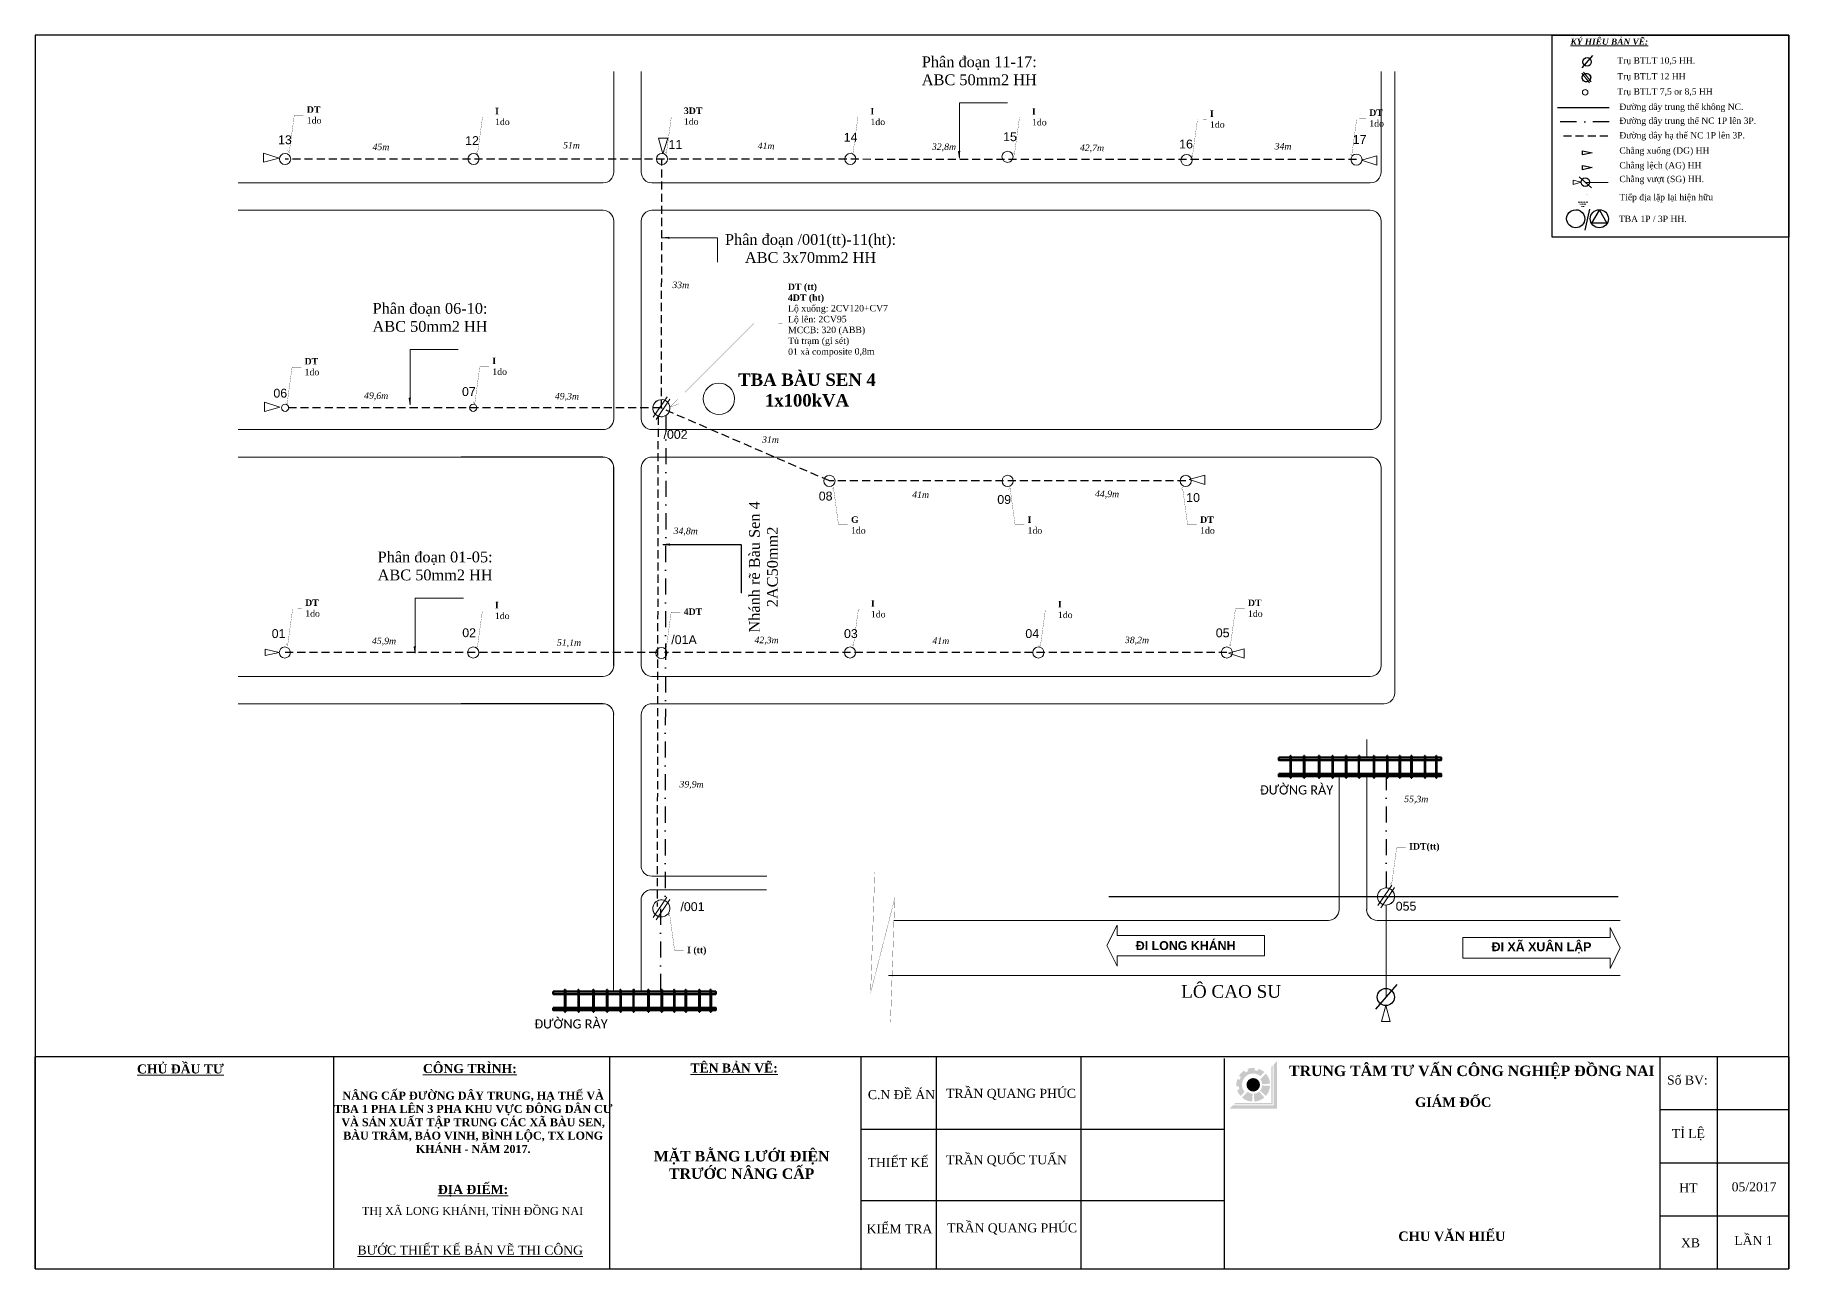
# Model space of a CAD drawing. Header units: metres. Extents: x 429925 to 893472, y 1245258 to 2552490.
# Drawn here: x 441927 to 442740, y 1260854 to 1261426 of the extents above; entities that cross this region are included whole.
import ezdxf

# ---------------------------------------------------------------- set-up
doc = ezdxf.new("R2010")
doc.units = ezdxf.units.M
doc.linetypes.add('DASHDOT', pattern=[1, 0.5, -0.25, 0, -0.25])
doc.linetypes.add('DASHED2', pattern=[0.375, 0.25, -0.125])
doc.layers.add('duong', color=2, linetype='Continuous', lineweight=15)
doc.layers.add('duong bao', color=3, linetype='Continuous', lineweight=13)
doc.layers.add('Khung ten', color=7, linetype='Continuous')
doc.layers.add('KHUNGBANVE', color=6, linetype='Continuous')
doc.styles.get("Standard").update_dxf_attribs({"font": 'arial.ttf'})
doc.styles.add('Unicode', font='times.ttf')

# ---------------------------------------------------------------- blocks, each defined once
blk = doc.blocks.new('A$C6542344A')
at = {"color": 9, "linetype": 'Continuous'}
for p, q in [((7.45, 9.82), (0, 1.2)), ((8.7, 8.62), (1.25, 0))]:
    blk.add_line(p, q, dxfattribs=at)
for points in [[(0.3, 4.92, -1), (8.24, 4.92, -1)], [(4.27, 0.95, -1), (4.27, 8.89, -1)]]:
    blk.add_lwpolyline(points, format="xyb", close=True, dxfattribs=at)
blk = doc.blocks.new('A$C46BF4DDC')
at = {"color": 9, "linetype": 'Continuous'}
blk.add_line((9.91, 11.46), (0, 0), dxfattribs=at)
blk.add_lwpolyline([(0.89, 5.61, -1), (8.82, 5.61, -1)], format="xyb", close=True, dxfattribs=at)
blk = doc.blocks.new('A$C7B825D87')
at = {"layer": 'duong bao', "color": 1, "linetype": 'DASHED2', "lineweight": 20, "ltscale": 4}
for p, q in [((1.2, 2.5), (7.1, 2.5)), ((2.4, 1.3), (5.9, 1.3)), ((3.3, 0), (5, 0))]:
    blk.add_line(p, q, dxfattribs=at)
at = {"layer": 'duong bao', "color": 1, "linetype": 'DASHED2', "lineweight": 20, "ltscale": 4, "const_width": 0.0325}
blk.add_lwpolyline([(0, 8.1), (4.2, 5.4), (4.2, 2.5)], dxfattribs=at)

msp = doc.modelspace()

# ---------------------------------------------------------------- hatches: boundary and pattern name
at = {"layer": 'duong bao', "lineweight": 50, "ltscale": 2}
h = msp.add_hatch(color=256, dxfattribs=at)
h.paths.add_polyline_path([(442645.54, 1261404.33, -1), (442646.32, 1261408.23, -1)], flags=17)
h.paths.add_polyline_path([(442646.32, 1261408.23, 1), (442645.54, 1261404.33, 1)], flags=17)
at = {"layer": 'Khung ten'}
h = msp.add_hatch(color=160, dxfattribs=at)
h.paths.add_polyline_path([(442502.56, 1260950.74), (442501, 1260949.17), (442501, 1260930.19), (442482.01, 1260930.19), (442480.45, 1260928.63), (442502.56, 1260928.63)])
h.paths.add_polyline_path([(442500.48, 1260948.65), (442499.96, 1260948.13), (442499.96, 1260931.23), (442483.06, 1260931.23), (442482.53, 1260930.71), (442500.48, 1260930.71)], flags=17)
for color, points in [(160, [(442496.65, 1260945.57, 0.10032), (442493.96, 1260947.11), (442493.63, 1260946.12, 0.055263), (442492.17, 1260946.43), (442492.27, 1260947.46, 0.110865), (442488.87, 1260947.04), (442489.22, 1260946.06, 0.055263), (442487.88, 1260945.41), (442487.32, 1260946.29, 0.110865), (442484.9, 1260943.87), (442485.78, 1260943.31, 0.055263), (442485.13, 1260941.97), (442484.14, 1260942.32, 0.110865), (442483.72, 1260938.92), (442484.76, 1260939.02, 0.055263), (442485.07, 1260937.56), (442484.08, 1260937.23, 0.10032), (442485.62, 1260934.53), (442487.47, 1260936.38, -0.904534), (442494.8, 1260943.72)]), (1, [(442494.63, 1260939.68, 1), (442488.38, 1260939.68, 1)])]:
    msp.add_hatch(color=color, dxfattribs=at).paths.add_polyline_path(points)
h = msp.add_hatch(color=104, dxfattribs=at)
h.paths.add_polyline_path([(442497.39, 1260944.83), (442494.8, 1260942.24, -0.149436), (442495.67, 1260939.96), (442499.31, 1260940.2, 0.16445)])
h.paths.add_polyline_path([(442499.31, 1260939.16), (442495.67, 1260939.4, -0.16445), (442494.64, 1260936.94), (442497.39, 1260934.53, 0.16445)])
h.paths.add_polyline_path([(442496.65, 1260933.8), (442494.25, 1260936.54, -0.16445), (442491.78, 1260935.52), (442492.03, 1260931.88, 0.16445)])
h.paths.add_polyline_path([(442490.98, 1260931.88), (442491.23, 1260935.52, -0.149436), (442488.95, 1260936.39), (442486.36, 1260933.8, 0.16445)])

# ---------------------------------------------------------------- linework, layer by layer
at = {"color": 4, "linetype": 'Continuous', "lineweight": 18}
for p, q in [((442195.17, 1261409.16), (442195.17, 1261362.49)), ((442207.87, 1261409.16), (442207.87, 1261362.49)), ((442550.77, 1261362.49), (442550.77, 1261409.16)), ((442557.12, 1261409.16), (442557.12, 1261121.19)), ((442355.34, 1261394.54), (442377.65, 1261394.54)), ((442021.09, 1261357.49), (442190.17, 1261357.49)), ((442212.87, 1261357.49), (442545.77, 1261357.49)), ((442021.09, 1261344.79), (442190.17, 1261344.79)), ((442212.87, 1261344.79), (442545.77, 1261344.79)), ((442195.17, 1261248.19), (442195.17, 1261339.79)), ((442207.87, 1261339.79), (442207.87, 1261248.19)), ((442550.77, 1261339.79), (442550.77, 1261248.19)), ((442243.22, 1261331.97), (442243.22, 1261320.82)), ((442100.79, 1261280.31), (442123.1, 1261280.31)), ((442021.09, 1261243.19), (442190.17, 1261243.19)), ((442212.87, 1261243.19), (442545.77, 1261243.19)), ((442021.09, 1261230.49), (442190.17, 1261230.49)), ((442124.38, 1261230.59), (442190.08, 1261230.59)), ((442212.87, 1261230.49), (442545.77, 1261230.49)), ((442195.08, 1261225.59), (442195.08, 1261133.99)), ((442195.17, 1261225.49), (442195.17, 1261133.89)), ((442207.78, 1261133.99), (442207.78, 1261225.59)), ((442207.87, 1261133.89), (442207.87, 1261225.49)), ((442550.77, 1261225.49), (442550.77, 1261133.89)), ((442254.2, 1261189.91), (442254.2, 1261167.6)), ((442254.29, 1261189.81), (442254.29, 1261167.5)), ((442103.15, 1261165.16), (442125.46, 1261165.16)), ((442021.09, 1261128.89), (442190.17, 1261128.89)), ((442212.87, 1261128.89), (442545.77, 1261128.89)), ((442021.09, 1261116.19), (442190.17, 1261116.19)), ((442124.38, 1261116.29), (442190.08, 1261116.29)), ((442212.87, 1261116.19), (442552.12, 1261116.19)), ((442195.08, 1261111.29), (442195.08, 1260982.84)), ((442207.87, 1261111.4), (442207.87, 1261040.35)), ((442544.1, 1261091.23), (442544.1, 1261099.67)), ((442531.31, 1261082.6), (442531.31, 1261020.87)), ((442544.1, 1261020.77), (442544.1, 1261082.6)), ((442212.78, 1261036.31), (442266.05, 1261036.31)), ((442212.78, 1261030.07), (442265.95, 1261030.07)), ((442207.87, 1261026.03), (442207.87, 1260982.84)), ((442325.01, 1261015.87), (442526.31, 1261015.87)), ((442549.01, 1261015.87), (442661.55, 1261015.87)), ((442661.63, 1261003.1), (442656.87, 1261012.62)), ((442656.87, 1261012.62), (442656.87, 1261007.86)), ((442496.7, 1261008.9), (442428.44, 1261008.9)), ((442656.87, 1261007.86), (442588.61, 1261007.86)), ((442656.87, 1260993.57), (442661.63, 1261003.1)), ((442428.44, 1260999.37), (442496.7, 1260999.37)), ((442588.61, 1260998.34), (442656.87, 1260998.34)), ((442656.87, 1260998.34), (442656.87, 1260993.57)), ((442207.87, 1260982.84), (442207.87, 1260991.28)), ((442322.5, 1260990.37), (442661.55, 1260990.37))]:
    msp.add_line(p, q, dxfattribs=at)
at = {"color": 1, "lineweight": 30, "ltscale": 15}
for p, q in [((442656.41, 1261392.28), (442632.58, 1261392.28)), ((442424.53, 1261026.92), (442660.62, 1261026.92))]:
    msp.add_line(p, q, dxfattribs=at)
at = {"color": 1, "linetype": 'DASHDOT', "lineweight": 30, "ltscale": 15}
for p, q in [((442656.41, 1261385.82), (442632.58, 1261385.82)), ((442219.31, 1261249.74), (442218.89, 1261023.2)), ((442553.05, 1261083.73), (442553.08, 1261026.92)), ((442216.8, 1261021.21), (442216.82, 1260981.72))]:
    msp.add_line(p, q, dxfattribs=at)
at = {"color": 5, "linetype": 'DASHED2', "lineweight": 30, "ltscale": 15}
for p, q in [((442635.25, 1261379.31), (442656.45, 1261379.31)), ((442539.36, 1261368.29), (442042.84, 1261368.53)), ((442217.24, 1261253.12), (442217.46, 1261368.53)), ((442216.8, 1261253.31), (442042.84, 1261253.31)), ((442215.67, 1261249.16), (442215.25, 1261022.33)), ((442295.11, 1261219.45), (442216.8, 1261253.31)), ((442460.21, 1261219.45), (442295.11, 1261219.45))]:
    msp.add_line(p, q, dxfattribs=at)
at = {"color": 7, "linetype": 'Continuous'}
msp.add_line((442647.33, 1261345.35), (442645.24, 1261335.58), dxfattribs=at)
at = {"color": 9, "linetype": 'Continuous'}
msp.add_lwpolyline([(441926.97, 1260854.45), (442739.77, 1260854.45), (442739.77, 1261425.95), (441926.97, 1261425.95)], close=True, dxfattribs=at)
at = {"color": 7, "linetype": 'Continuous'}
for points in [[(442630.06, 1261425.95), (442739.77, 1261425.95), (442739.77, 1261332.37), (442630.06, 1261332.37)], [(442644.12, 1261372.34), (442648.52, 1261371.39), (442644.12, 1261370.44)], [(442644.12, 1261365.5), (442648.52, 1261364.56), (442644.12, 1261363.61)], [(442648.44, 1261338.83), (442651.91, 1261344.82), (442655.37, 1261338.83)]]:
    msp.add_lwpolyline(points, close=True, dxfattribs=at)
at = {"color": 9, "linetype": 'Continuous'}
for points in [[(442645.54, 1261404.33, -1), (442646.32, 1261408.23, -1)], [(442647.87, 1261405.89, -1), (442643.98, 1261406.67, -1)]]:
    msp.add_lwpolyline(points, format="xyb", close=True, dxfattribs=at)
at = {"color": 4, "linetype": 'Continuous', "lineweight": 18}
for points in [[(442644.04, 1261399.45, -1), (442646.62, 1261399.45, -1)], [(442040.26, 1261368.53, -1), (442045.42, 1261368.53, -1)], [(442127.57, 1261368.53, -1), (442132.73, 1261368.53, -1)], [(442214.88, 1261368.53, -1), (442220.04, 1261368.53, -1)], [(442302.2, 1261368.53, -1), (442307.36, 1261368.53, -1)], [(442375.06, 1261369.57, -1), (442380.22, 1261369.57, -1)], [(442458.02, 1261368.05, -1), (442463.18, 1261368.05, -1)], [(442536.78, 1261368.29, -1), (442541.94, 1261368.29, -1)], [(442236.64, 1261257.48, -1), (442251.14, 1261257.53, -1)], [(442041.18, 1261253.31, -1), (442044.49, 1261253.31, -1)], [(442128.36, 1261253.31, -1), (442131.67, 1261253.31, -1)], [(442292.53, 1261219.45, -1), (442297.69, 1261219.45, -1)], [(442375.08, 1261219.45, -1), (442380.24, 1261219.45, -1)], [(442457.63, 1261219.45, -1), (442462.79, 1261219.45, -1)], [(442040.12, 1261139.94, -1), (442045.28, 1261139.94, -1)], [(442127.43, 1261139.94, -1), (442132.59, 1261139.94, -1)], [(442214.66, 1261139.71, -1), (442219.81, 1261139.71, -1)], [(442302.06, 1261139.94, -1), (442307.22, 1261139.94, -1)], [(442389.37, 1261139.94, -1), (442394.53, 1261139.94, -1)], [(442476.68, 1261139.94, -1), (442481.84, 1261139.94, -1)]]:
    msp.add_lwpolyline(points, format="xyb", close=True, dxfattribs=at)
for points in [[(442355.68, 1261372), (442354.91, 1261372), (442355.34, 1261368.94), (442355.34, 1261394.54)], [(442220.69, 1261331.64), (442220.69, 1261332.41), (442217.62, 1261331.97), (442243.22, 1261331.97)], [(442101.13, 1261257.77), (442100.36, 1261257.77), (442100.79, 1261254.71), (442100.79, 1261280.31)], [(442220.85, 1261189.58), (442220.87, 1261190.35), (442217.88, 1261189.91), (442254.2, 1261189.91)], [(442220.94, 1261189.47), (442220.96, 1261190.24), (442217.98, 1261189.81), (442254.29, 1261189.81)], [(442103.48, 1261142.62), (442102.71, 1261142.62), (442103.15, 1261139.56), (442103.15, 1261165.16)], [(442040.15, 1261140.01), (442033.64, 1261138.53), (442033.65, 1261141.51), (442040.15, 1261140.01)]]:
    msp.add_lwpolyline(points, dxfattribs=at)
for points in [[(442217.89, 1261371.02), (442215.94, 1261378.2), (442220.23, 1261378.2)], [(442040.01, 1261368.96), (442032.83, 1261367.02), (442032.83, 1261371.3)], [(442541.65, 1261368), (442548.82, 1261369.95), (442548.82, 1261365.66)], [(442643.43, 1261357.79), (442639.7, 1261356.79), (442639.7, 1261358.79)], [(442040.42, 1261253.6), (442033.24, 1261251.66), (442033.24, 1261255.94)], [(442461.87, 1261220.13), (442469.04, 1261222.07), (442469.04, 1261217.79)], [(442480.1, 1261139.64), (442487.27, 1261141.59), (442487.27, 1261137.31)], [(442496.7, 1261008.9), (442428.44, 1261008.9), (442428.44, 1261013.66), (442423.68, 1261004.14), (442428.44, 1260994.61), (442428.44, 1260999.37), (442496.7, 1260999.37)], [(442588.61, 1260998.34), (442656.87, 1260998.34), (442656.87, 1260993.57), (442661.63, 1261003.1), (442656.87, 1261012.62), (442656.87, 1261007.86), (442588.61, 1261007.86)], [(442552.97, 1260976.39), (442554.96, 1260968.93), (442550.98, 1260968.93)]]:
    msp.add_lwpolyline(points, close=True, dxfattribs=at)
at = {"color": 7, "linetype": 'Continuous'}
for points in [[(442636.76, 1261340.86, -1), (442645.15, 1261340.89, -1)], [(442647.69, 1261340.86, -1), (442656.09, 1261340.89, -1)]]:
    msp.add_lwpolyline(points, format="xyb", close=True, dxfattribs=at)
at = {"color": 5, "linetype": 'DASHED2', "lineweight": 30, "ltscale": 15}
msp.add_lwpolyline([(442215.35, 1261139.94), (442042.7, 1261139.94)], dxfattribs=at)
msp.add_lwpolyline([(442479.26, 1261139.94), (442218.68, 1261139.94, 0.413638), (442218.68, 1261139.94, 0.413638)], format="xyb", dxfattribs=at)
at = {"color": 4, "linetype": 'Continuous', "lineweight": 18}
for centre, start, end in [((442190.17, 1261362.49), 270, 0), ((442212.87, 1261362.49), 180, 270), ((442545.77, 1261362.49), 270, 0), ((442190.17, 1261339.79), 0, 90), ((442212.87, 1261339.79), 90, 180), ((442545.77, 1261339.79), 360, 90), ((442190.17, 1261248.19), 270, 0), ((442212.87, 1261248.19), 180, 270), ((442545.77, 1261248.19), 270, 0), ((442190.08, 1261225.59), 0, 90), ((442190.17, 1261225.49), 0, 90), ((442212.87, 1261225.49), 90, 180), ((442545.77, 1261225.49), 0, 90), ((442190.17, 1261133.89), 270, 0), ((442212.87, 1261133.89), 180, 270), ((442545.77, 1261133.89), 270, 0), ((442190.08, 1261111.29), 0, 90), ((442190.17, 1261111.19), 0, 90), ((442212.87, 1261111.19), 90, 180), ((442552.12, 1261121.19), 270, 0), ((442212.78, 1261041.31), 180, 270), ((442212.78, 1261025.07), 90, 180), ((442526.31, 1261020.87), 270, 0), ((442549.01, 1261020.87), 180, 270)]:
    msp.add_arc(centre, 5, start, end, dxfattribs=at)
at = {"layer": 'duong bao', "lineweight": 18, "ltscale": 2}
for p, q in [((442656.06, 1261357.74), (442645.47, 1261357.74)), ((442553.07, 1261022.84), (442553.07, 1260980.47))]:
    msp.add_line(p, q, dxfattribs=at)
at = {"layer": 'duong bao', "color": 4, "lineweight": 15, "ltscale": 2, "const_width": 0.1}
for points in [[(442044.05, 1261372.49), (442044.73, 1261371.47), (442047.09, 1261388.7), (442051.3, 1261388.72)], [(442131.29, 1261371.8), (442131.97, 1261370.78), (442134.33, 1261388.01), (442138.55, 1261388.03)], [(442218.81, 1261371.96), (442219.49, 1261370.94), (442221.85, 1261388.17), (442226.07, 1261388.18)], [(442305.27, 1261371.79), (442305.95, 1261370.77), (442308.31, 1261388), (442312.52, 1261388.01)], [(442380.14, 1261371.62), (442380.82, 1261370.59), (442383.18, 1261387.83), (442387.4, 1261387.84)], [(442462.61, 1261370.58), (442463.3, 1261369.56), (442465.65, 1261386.79), (442469.87, 1261386.81)], [(442536.44, 1261371.05), (442537.13, 1261370.03), (442539.48, 1261387.26), (442543.7, 1261387.28)], [(442225.38, 1261255.15), (442221.18, 1261253.58), (442260.19, 1261292.42), (442273.22, 1261292.46)], [(442043.04, 1261255.9), (442043.72, 1261254.88), (442046.08, 1261272.11), (442050.3, 1261272.13)], [(442130.02, 1261256.09), (442130.7, 1261255.07), (442133.06, 1261272.3), (442137.28, 1261272.32)], [(442296.26, 1261215.42), (442296.94, 1261216.44), (442299.3, 1261199.21), (442303.52, 1261199.19)], [(442378.09, 1261215.42), (442378.77, 1261216.44), (442381.13, 1261199.21), (442385.35, 1261199.19)], [(442458.05, 1261215.42), (442458.73, 1261216.44), (442461.09, 1261199.21), (442465.31, 1261199.19)], [(442043.3, 1261144.06), (442043.99, 1261143.04), (442046.35, 1261160.27), (442050.56, 1261160.28)], [(442131.21, 1261142.95), (442131.89, 1261141.93), (442134.25, 1261159.16), (442138.47, 1261159.18)], [(442218.72, 1261142.4), (442219.41, 1261141.38), (442221.76, 1261158.61), (442225.98, 1261158.63)], [(442305.47, 1261143.7), (442306.15, 1261142.68), (442308.51, 1261159.91), (442312.73, 1261159.93)], [(442392.12, 1261143.41), (442392.8, 1261142.39), (442395.16, 1261159.62), (442399.38, 1261159.63)], [(442480.22, 1261143.97), (442480.9, 1261142.95), (442483.26, 1261160.18), (442487.48, 1261160.2)], [(442554.92, 1261033.2), (442555.6, 1261032.18), (442557.96, 1261049.41), (442562.17, 1261049.43)], [(442220.31, 1261018.1), (442220.99, 1261019.13), (442223.35, 1261001.89), (442227.57, 1261001.88)]]:
    msp.add_lwpolyline(points, dxfattribs=at)
at = {"layer": 'duong bao', "lineweight": 50, "ltscale": 2}
for points in [[(442508.94, 1261092.07), (442508.7, 1261092.07), (442508.7, 1261081.89), (442508.94, 1261081.89)], [(442515.23, 1261092.07), (442514.99, 1261092.07), (442514.99, 1261081.89), (442515.23, 1261081.89)], [(442522.14, 1261092.07), (442521.89, 1261092.07), (442521.89, 1261081.89), (442522.14, 1261081.89)], [(442528.43, 1261092.07), (442528.18, 1261092.07), (442528.18, 1261081.89), (442528.43, 1261081.89)], [(442534.72, 1261092.07), (442534.48, 1261092.07), (442534.48, 1261081.89), (442534.72, 1261081.89)], [(442547.61, 1261092.07), (442547.37, 1261092.07), (442547.37, 1261081.89), (442547.61, 1261081.89)], [(442553.75, 1261092.07), (442553.5, 1261092.07), (442553.5, 1261081.89), (442553.75, 1261081.89)], [(442559.58, 1261092.07), (442559.34, 1261092.07), (442559.34, 1261081.89), (442559.58, 1261081.89)], [(442564.95, 1261092.07), (442564.71, 1261092.07), (442564.71, 1261081.89), (442564.95, 1261081.89)], [(442571.24, 1261092.07), (442571, 1261092.07), (442571, 1261081.89), (442571.24, 1261081.89)], [(442576.46, 1261092.07), (442576.21, 1261092.07), (442576.21, 1261081.89), (442576.46, 1261081.89)], [(442503.35, 1261091.23), (442578.62, 1261091.23), (442578.62, 1261090.1), (442503.35, 1261090.1)], [(442503.35, 1261083.73), (442578.62, 1261083.73), (442578.62, 1261082.6), (442503.35, 1261082.6)], [(442167.11, 1260982.84), (442242.39, 1260982.84), (442242.39, 1260981.72), (442167.11, 1260981.72)], [(442172.71, 1260983.69), (442172.47, 1260983.69), (442172.47, 1260973.5), (442172.71, 1260973.5)], [(442179, 1260983.69), (442178.76, 1260983.69), (442178.76, 1260973.5), (442179, 1260973.5)], [(442185.91, 1260983.69), (442185.66, 1260983.69), (442185.66, 1260973.5), (442185.91, 1260973.5)], [(442192.2, 1260983.69), (442191.95, 1260983.69), (442191.95, 1260973.5), (442192.2, 1260973.5)], [(442198.49, 1260983.69), (442198.25, 1260983.69), (442198.25, 1260973.5), (442198.49, 1260973.5)], [(442211.38, 1260983.69), (442211.14, 1260983.69), (442211.14, 1260973.5), (442211.38, 1260973.5)], [(442217.52, 1260983.69), (442217.27, 1260983.69), (442217.27, 1260973.5), (442217.52, 1260973.5)], [(442223.35, 1260983.69), (442223.1, 1260983.69), (442223.1, 1260973.5), (442223.35, 1260973.5)], [(442228.72, 1260983.69), (442228.47, 1260983.69), (442228.47, 1260973.5), (442228.72, 1260973.5)], [(442235.01, 1260983.69), (442234.77, 1260983.69), (442234.77, 1260973.5), (442235.01, 1260973.5)], [(442240.22, 1260983.69), (442239.98, 1260983.69), (442239.98, 1260973.5), (442240.22, 1260973.5)], [(442167.11, 1260975.34), (442242.39, 1260975.34), (442242.39, 1260974.22), (442167.11, 1260974.22)]]:
    msp.add_lwpolyline(points, close=True, dxfattribs=at)
for points in [[(442540.71, 1261090.1), (442540.71, 1261092.07), (442540.46, 1261092.07), (442540.46, 1261081.89), (442540.71, 1261081.89), (442540.71, 1261083.73)], [(442204.47, 1260981.72), (442204.47, 1260983.69), (442204.23, 1260983.69), (442204.23, 1260973.5), (442204.47, 1260973.5), (442204.47, 1260975.34)]]:
    msp.add_lwpolyline(points, dxfattribs=at)
at = {"layer": 'duong bao', "lineweight": 50, "ltscale": 2, "const_width": 0.1}
msp.add_lwpolyline([(442316.11, 1261038.07), (442314.19, 1260982.29), (442325.36, 1261026.1), (442323.41, 1260968.75)], dxfattribs=at)
at = {"layer": 'KHUNGBANVE', "color": 2}
for p, q in [((441926.97, 1260854.45), (441926.97, 1260952.61)), ((442739.77, 1260952.61), (441926.97, 1260952.61)), ((442065.45, 1260854.9), (442065.45, 1260952.76)), ((442193.3, 1260854.45), (442193.3, 1260952.61)), ((442309.75, 1260853.93), (442309.75, 1260952.61)), ((442344.65, 1260854.15), (442344.65, 1260952.61)), ((442411.73, 1260854.45), (442411.73, 1260952.31)), ((442478.19, 1260854.45), (442478.19, 1260951.79)), ((442680.12, 1260854.23), (442680.12, 1260952.61)), ((442706.63, 1260854.23), (442706.63, 1260952.61)), ((442739.77, 1260952.61), (442739.77, 1260854.45)), ((442739.77, 1260928.02), (442680.12, 1260928.02)), ((442478.19, 1260918.97), (442309.75, 1260918.97)), ((442739.77, 1260903.42), (442680.12, 1260903.42)), ((442478.19, 1260885.91), (442309.75, 1260885.91)), ((442739.77, 1260878.83), (442680.12, 1260878.83)), ((441926.97, 1260854.45), (442739.77, 1260854.45))]:
    msp.add_line(p, q, dxfattribs=at)

# ---------------------------------------------------------------- block references
at = {"color": 4, "linetype": 'Continuous', "lineweight": 18, "yscale": 0.5, "zscale": 0.5}
for p, xscale, rotation in [((442643.77, 1261410.74), 0.5000000000041764, 359.9423113320694), ((442642.6, 1261360.22), 0.5000000000211087, 269.9863334116617)]:
    msp.add_blockref('A$C46BF4DDC', p, dxfattribs=dict(at, xscale=xscale, rotation=rotation))
at = {"color": 4, "linetype": 'Continuous', "lineweight": 18}
msp.add_blockref('A$C46BF4DDC', (442548.11, 1260974.74), dxfattribs=at)
at = {"layer": 'duong bao', "lineweight": 50, "ltscale": 2, "xscale": 0.4999999999677949, "yscale": 0.5, "zscale": 0.5, "rotation": 78.73382310779768}
msp.add_blockref('A$C6542344A', (442647.93, 1261403.7), dxfattribs=at)
at = {"layer": 'duong bao', "lineweight": 50, "ltscale": 2, "xscale": -0.8000000000029104, "yscale": 0.7999999999883585, "zscale": 0.8}
msp.add_blockref('A$C7B825D87', (442647.51, 1261346.58), dxfattribs=at)
at = {"layer": 'duong bao', "lineweight": 50, "ltscale": 2}
for p, rotation in [((442213.56, 1261247.74), 6.606267553562873), ((442213.53, 1261015.99), 6.606267553562873), ((442549.4, 1261021.54), 6.606267553562885)]:
    msp.add_blockref('A$C6542344A', p, dxfattribs=dict(at, rotation=rotation))

# ---------------------------------------------------------------- texts
at = {"color": 4, "linetype": 'Continuous', "lineweight": 18, "attachment_point": 5}
for s, insert, char_height, width in [('\\C7;\\fTimes New Roman|b1|i1|;\\H2.8669647164643;\\LKÝ HIỆU BẢN VẼ\\l\\L:\\l', (442656.52, 1261422.48), 2.867, 49.2057), ('{\\fTimes New Roman|b0|i0|c0|p18;\\C7;Phân đoạn 11-17:\\PABC 50mm2 HH}', (442364.55, 1261409.38), 5, 159.6171), ('{\\fArial Unicode MS|b0|i0|c0|p34;\\C7;13}', (442042.76, 1261377.44), 4.1093, 22.4014), ('{\\fArial Unicode MS|b0|i0|c0|p34;\\C7;12}', (442129.47, 1261377.07), 4.1093, 22.4014), ('{\\fArial Unicode MS|b0|i0|c0|p34;\\C7;11}', (442223.73, 1261375.3), 4.1093, 22.4014), ('{\\fArial Unicode MS|b0|i0|c0|p34;\\C7;14}', (442304.89, 1261378.61), 4.1093, 22.4014), ('{\\fArial Unicode MS|b0|i0|c0|p34;\\C7;15}', (442378.78, 1261378.85), 4.1093, 22.4014), ('{\\fArial Unicode MS|b0|i0|c0|p34;\\C7;16}', (442460.37, 1261375.46), 4.1093, 22.4014), ('{\\fArial Unicode MS|b0|i0|c0|p34;\\C7;17}', (442540.79, 1261377.58), 4.1093, 22.4014), ('{\\fTimes New Roman|b0|i0|c0|p18;\\C7;Phân đoạn /001(tt)-11(ht):\\PABC 3x70mm2 HH}', (442286.35, 1261327.06), 5, 150.7075), ('{\\fTimes New Roman|b0|i0|c0|p18;\\C7;Phân đoạn 06-10:\\PABC 50mm2 HH}', (442110, 1261295.15), 5, 159.6171), ('{\\fTimes New Roman|b1|i0|c0|p18;\\C7;TBA BÀU SEN 4 1x100kVA}', (442284.7, 1261261.48), 5.7341, 87), ('{\\fArial Unicode MS|b0|i0|c0|p34;\\C7;07}', (442127.99, 1261260.78), 4.1093, 22.4014), ('{\\fArial Unicode MS|b0|i0|c0|p34;\\C7;06}', (442040.6, 1261260.04), 4.1093, 22.4014), ('{\\fArial Unicode MS|b0|i0|c0|p34;\\C7;/002}', (442223.79, 1261240.96), 4.1093, 22.4014), ('{\\fArial Unicode MS|b0|i0|c0|p34;\\C7;08}', (442293.34, 1261212.38), 4.1093, 22.4014), ('{\\fArial Unicode MS|b0|i0|c0|p34;\\C7;10}', (442463.63, 1261211.7), 4.1093, 22.4014), ('{\\fArial Unicode MS|b0|i0|c0|p34;\\C7;09}', (442376.09, 1261210.78), 4.1093, 22.4014), ('{\\fTimes New Roman|b0|i0|c0|p18;\\C7;Phân đoạn 01-05:\\PABC 50mm2 HH}', (442112.36, 1261179.99), 5, 159.6171), ('{\\fArial Unicode MS|b0|i0|c0|p34;\\C7;01}', (442039.81, 1261148.68), 4.1093, 22.4014), ('{\\fArial Unicode MS|b0|i0|c0|p34;\\C7;02}', (442128.13, 1261149.07), 4.1093, 22.4014), ('{\\fArial Unicode MS|b0|i0|c0|p34;\\C7;03}', (442305.03, 1261148.68), 4.1093, 22.4014), ('{\\fArial Unicode MS|b0|i0|c0|p34;\\C7;04}', (442389.08, 1261148.68), 4.1093, 22.4014), ('{\\fArial Unicode MS|b0|i0|c0|p34;\\C7;05}', (442477.35, 1261149.01), 4.1093, 22.4014), ('{\\fArial Unicode MS|b0|i0|c0|p34;\\C7;/01A}', (442227.7, 1261145.85), 4.1093, 22.4014), ('\\C7;\\fCalibri|b0|i0|;\\H4.2333171844482;ĐƯỜNG RÀY', (442511.56, 1261076.25), 4.2333, 63.5), ('{\\fArial Unicode MS|b0|i0|c0|p34;\\C7;/001}', (442231.63, 1261022.17), 4.1093, 22.4014), ('{\\fArial Unicode MS|b0|i0|c0|p34;\\C7;055}', (442562.33, 1261022.39), 4.1093, 22.225), ('\\C7;\\fArial Unicode MS|b1|i0|;\\H4.1092942200601;ĐI LONG KHÁNH', (442460.19, 1261004.14), 4.1093, 73.025), ('\\C7;\\fArial Unicode MS|b1|i0|;\\H4.1092942200601;ĐI XÃ XUÂN LẬP', (442625.12, 1261003.1), 4.1093, 73.025), ('\\C7;\\fTimes New Roman|b0|i0|;\\H5.8704874962568;LÔ CAO SU', (442481.27, 1260982.88), 5.8705, 254), ('\\C7;\\fCalibri|b0|i0|;\\H4.2333171844482;ĐƯỜNG RÀY', (442175.33, 1260967.86), 4.2333, 63.5)]:
    msp.add_mtext(s, dxfattribs=dict(at, insert=insert, char_height=char_height, width=width))
at = {"char_height": 2.9352, "attachment_point": 4}
for s, insert, width in [('{\\fTimes New Roman|b0|i0|c0|p18;\\C7;Trụ BTLT 10,5 HH.}', (442660.25, 1261413.82), 78.7288), ('{\\fTimes New Roman|b0|i0|c0|p18;\\C7;Trụ BTLT 12 HH}', (442660.25, 1261406.5), 78.7288), ('{\\fTimes New Roman|b0|i0|c0|p18;\\C7;Trụ BTLT 7,5 or 8,5 HH}', (442660.25, 1261399.47), 78.7288), ('{\\fTimes New Roman|b0|i0|c0|p18;\\H1x;\\C7;Đường dây trung thế không NC.}', (442661.19, 1261392.28), 60.7348), ('{\\fTimes New Roman|b0|i0|c0|p18;\\C7;Đường dây trung thế NC 1P lên 3P.}', (442661.19, 1261385.82), 65.0554), ('{\\fTimes New Roman|b0|i0|c0|p18;\\C7;Đường dây hạ thế NC 1P lên 3P.}', (442661.19, 1261379.06), 69.8685), ('{\\fTimes New Roman|b0|i0|c0|p18;\\C7;Chằng xuống (DG) HH}', (442661.19, 1261372.02), 67.094), ('{\\fTimes New Roman|b0|i0|c0|p18;\\C7;Chằng lệch (AG) HH}', (442661.19, 1261365.18), 67.094), ('{\\fTimes New Roman|b0|i0|c0|p18;\\C7;Chằng vượt (SG) HH.}', (442661.19, 1261358.82), 67.094), ('{\\fTimes New Roman|b0|i0|c0|p18;\\C7;Tiếp địa lặp lại hiện hữu}', (442661.19, 1261350.44), 67.094), ('{\\fTimes New Roman|b0|i0|c0|p18;\\C7;TBA 1P / 3P HH.}', (442660.96, 1261340.79), 74)]:
    msp.add_mtext(s, dxfattribs=dict(at, insert=insert, width=width))
at = {"color": 4, "linetype": 'Continuous', "lineweight": 18}
for s, insert, char_height, width, attachment_point, rotation in [('{\\fTimes New Roman|b1|i0|c0|p18;\\C7;DT\\P\\fTimes New Roman|b0|i0|c0|p18;1do}', (442052.89, 1261388.93), 3, 24.4669, 4, 0.09969), ('{\\fTimes New Roman|b1|i0|c0|p18;\\C7;3DT\\P\\fTimes New Roman|b0|i0|c0|p18;1do}', (442227.65, 1261388.4), 3, 24.4669, 4, 0.09969), ('{\\fTimes New Roman|b1|i0|c0|p18;\\C7;I\\P\\fTimes New Roman|b0|i0|c0|p18;1do}', (442140.13, 1261388.24), 3, 24.4669, 4, 0.09969), ('{\\fTimes New Roman|b1|i0|c0|p18;\\C7;I\\P\\fTimes New Roman|b0|i0|c0|p18;1do}', (442314.11, 1261388.23), 3, 24.4669, 4, 0.09969), ('{\\fTimes New Roman|b1|i0|c0|p18;\\C7;I\\P\\fTimes New Roman|b0|i0|c0|p18;1do}', (442388.98, 1261388.06), 3, 24.4669, 4, 0.09969), ('{\\fTimes New Roman|b1|i0|c0|p18;\\C7;I\\P\\fTimes New Roman|b0|i0|c0|p18;1do}', (442471.46, 1261387.02), 3, 24.4669, 4, 0.09969), ('{\\fTimes New Roman|b1|i0|c0|p18;\\C7;DT\\P\\fTimes New Roman|b0|i0|c0|p18;1do}', (442545.29, 1261387.5), 3, 24.4669, 4, 0.09969), ('{\\fTimes New Roman|b0|i1|c0|p18;\\C7;51m}', (442175.55, 1261374.9), 3, 22.225, 5, 359.19015), ('{\\fTimes New Roman|b0|i1|c0|p18;\\C7;41m}', (442265.75, 1261374.65), 3, 22.225, 5, 359.19015), ('{\\fTimes New Roman|b0|i1|c0|p18;\\C7;45m}', (442087.25, 1261374.13), 3, 22.225, 5, 359.19015), ('{\\fTimes New Roman|b0|i1|c0|p18;\\C7;32,8m}', (442348.18, 1261373.88), 3, 22.225, 5, 359.19015), ('{\\fTimes New Roman|b0|i1|c0|p18;\\C7;42,7m}', (442416.78, 1261373.4), 3, 22.225, 5, 359.19015), ('{\\fTimes New Roman|b0|i1|c0|p18;\\C7;34m}', (442505.33, 1261374.42), 3, 22.225, 5, 359.19015), ('{\\fTimes New Roman|b0|i1|c0|p18;\\C7;33m}', (442226.2, 1261310.19), 3, 22.225, 5, 359.19015), ('{\\fTimes New Roman|b1|i0|c0|p18;\\C7;DT (tt)\\P4DT (ht)\\P\\fTimes New Roman|b0|i0|c0|p18;Lộ xuống: 2CV120+CV7\\PLộ lên: 2CV95\\PMCCB: 320 (ABB)\\PTủ trạm (gỉ sét)\\P01 xà composite 0,8m}', (442275.9, 1261293.85), 3, 71.5508, 4, 0.17667), ('{\\fTimes New Roman|b1|i0|c0|p18;\\C7;DT\\P\\fTimes New Roman|b0|i0|c0|p18;1do}', (442051.88, 1261272.34), 3, 24.4669, 4, 0.09969), ('{\\fTimes New Roman|b1|i0|c0|p18;\\C7;I\\P\\fTimes New Roman|b0|i0|c0|p18;1do}', (442138.86, 1261272.53), 3, 24.4669, 4, 0.09969), ('{\\fTimes New Roman|b0|i1|c0|p18;\\C7;49,6m}', (442085.03, 1261258.59), 3, 22.225, 5, 359.19015), ('{\\fTimes New Roman|b0|i1|c0|p18;\\C7;49,3m}', (442173.44, 1261258.3), 3, 22.225, 5, 359.19015), ('{\\fTimes New Roman|b0|i1|c0|p18;\\C7;31m}', (442267.79, 1261238.56), 3, 22.225, 5, 359.19015), ('{\\fTimes New Roman|b0|i1|c0|p18;\\C7;41m}', (442337.36, 1261213.07), 3, 22.225, 5, 359.19015), ('{\\fTimes New Roman|b0|i1|c0|p18;\\C7;44,9m}', (442423.75, 1261213.07), 3, 22.225, 5, 359.19015), ('{\\fTimes New Roman|b0|i0|c0|p18;\\C7;Nhánh rẽ Bàu Sen 4 \\P2AC50mm2}', (442264.54, 1261179.59), 5, 150.7075, 5, 90), ('{\\fTimes New Roman|b0|i1|c0|p18;\\C7;34,8m}', (442228.48, 1261195.9), 3, 22.225, 5, 359.19015), ('{\\fTimes New Roman|b1|i0|c0|p18;\\C7;G\\P\\fTimes New Roman|b0|i0|c0|p18;1do}', (442305.1, 1261198.97), 3, 24.4669, 4, 359.90031), ('{\\fTimes New Roman|b1|i0|c0|p18;\\C7;I\\P\\fTimes New Roman|b0|i0|c0|p18;1do}', (442386.93, 1261198.97), 3, 24.4669, 4, 359.90031), ('{\\fTimes New Roman|b1|i0|c0|p18;\\C7;DT\\P\\fTimes New Roman|b0|i0|c0|p18;1do}', (442466.89, 1261198.97), 3, 24.4669, 4, 359.90031), ('{\\fTimes New Roman|b1|i0|c0|p18;\\C7;DT\\P\\fTimes New Roman|b0|i0|c0|p18;1do}', (442052.15, 1261160.5), 3, 24.4669, 4, 0.09969), ('{\\fTimes New Roman|b1|i0|c0|p18;\\C7;I\\P\\fTimes New Roman|b0|i0|c0|p18;1do}', (442140.05, 1261159.39), 3, 24.4669, 4, 0.09969), ('{\\fTimes New Roman|b1|i0|c0|p18;\\C7;4DT}', (442227.57, 1261158.84), 3, 24.4669, 4, 0.09969), ('{\\fTimes New Roman|b1|i0|c0|p18;\\C7;I\\P\\fTimes New Roman|b0|i0|c0|p18;1do}', (442314.31, 1261160.14), 3, 24.4669, 4, 0.09969), ('{\\fTimes New Roman|b1|i0|c0|p18;\\C7;I\\P\\fTimes New Roman|b0|i0|c0|p18;1do}', (442400.97, 1261159.85), 3, 24.4669, 4, 0.09969), ('{\\fTimes New Roman|b1|i0|c0|p18;\\C7;DT\\P\\fTimes New Roman|b0|i0|c0|p18;1do}', (442489.06, 1261160.42), 3, 24.4669, 4, 0.09969), ('{\\fTimes New Roman|b0|i1|c0|p18;\\C7;45,9m}', (442088.67, 1261144.96), 3, 22.225, 5, 359.19015), ('{\\fTimes New Roman|b0|i1|c0|p18;\\C7;51,1m}', (442174.41, 1261144.2), 3, 22.225, 5, 359.19015), ('{\\fTimes New Roman|b0|i1|c0|p18;\\C7;42,3m}', (442265.96, 1261145.36), 3, 22.225, 5, 359.19015), ('{\\fTimes New Roman|b0|i1|c0|p18;\\C7;41m}', (442346.72, 1261145.37), 3, 22.225, 5, 359.19015), ('{\\fTimes New Roman|b0|i1|c0|p18;\\C7;38,2m}', (442437.62, 1261145.37), 3, 22.225, 5, 359.19015), ('{\\fTimes New Roman|b0|i1|c0|p18;\\C7;39,9m}', (442231.2, 1261078.54), 3, 22.225, 5, 359.19015), ('{\\fTimes New Roman|b0|i1|c0|p18;\\C7;55,3m}', (442567.05, 1261071.71), 3, 22.225, 5, 359.19015), ('{\\fTimes New Roman|b1|i0|c0|p18;\\C7;IDT(tt)}', (442563.76, 1261049.65), 3, 24.4669, 4, 0.09969), ('{\\fTimes New Roman|b1|i0|c0|p18;\\C7;I (tt)}', (442229.16, 1261001.66), 3, 24.4669, 4, 359.90031)]:
    msp.add_mtext(s, dxfattribs=dict(at, insert=insert, char_height=char_height, width=width, attachment_point=attachment_point, rotation=rotation))
at = {"layer": 'duong', "attachment_point": 2, "style": 'Unicode'}
for s, insert, char_height, width in [('{\\fTimes New Roman|b1|i0|c0|p18;\\LCHỦ ĐẦU TƯ}', (441994.33, 1260949.12), 4.1939, 338.0455), ('{\\fTimes New Roman|b1|i0|c0|p18;\\LCÔNG TRÌNH:}', (442128.46, 1260949.32), 4.1939, 338.0455), ('{\\fTimes New Roman|b1|i0|c0|p18;\\LTÊN BẢN VẼ:}', (442250.92, 1260949.56), 4.1939, 338.0455), ('{\\fTimes New Roman|b1|i0|c0|p18;TRUNG TÂM TƯ VẤN CÔNG NGHIỆP ĐỒNG NAI}', (442592.83, 1260948.59), 4.8561, 338.0455), ('{\\fTimes New Roman|b1|i0|c0|p18;NÂNG CẤ\\fTimes New Roman|b1|i0|c163|p18;P ĐƯ\\fTimes New Roman|b1|i0|c0|p18;ỜNG DÂY TRUNG, HẠ THẾ VÀ TBA 1 PHA LÊN 3 PHA KHU VỰ\\fTimes New Roman|b1|i0|c163|p18;C ĐÔNG DÂN CƯ VÀ S\\fTimes New Roman|b1|i0|c0|p18;ẢN XUẤT TẬP TRUNG CÁC XÃ BÀU SEN, BÀU TRÂM, BẢO VINH, BÌNH LỘ\\fTimes New Roman|b1|i0|c163|p18;C, TX LONG KHÁNH - NĂM \\fTimes New Roman|b1|i0|c0|p18;2017.}', (442130, 1260936.54), 3.70861, 130.2593), ('C.N ĐỀ ÁN', (442328.49, 1260937.23), 4.194, 338.0455), ('TRẦN QUANG PHÚC', (442379.26, 1260937.82), 4.1939, 338.0455), ('Số BV:', (442692.71, 1260943.98), 4.194, 338.0455), ('{\\fTimes New Roman|b1|i0|c0|p18;GIÁM ĐỐC}', (442584.16, 1260933.85), 4.4146, 338.0455), ('TỈ LỆ', (442693.18, 1260919.19), 4.194, 338.0455), ('{\\fTimes New Roman|b1|i0|c163|p18;MẶT \\fTimes New Roman|b1|i0|c0|p18;BẰNG\\fTimes New Roman|b1|i0|c163|p18; \\fTimes New Roman|b1|i0|c0|p18;LƯỚI ĐIỆN TRƯỚC NÂNG CẤP}', (442254.42, 1260909.05), 4.85606, 83.9957), ('THIẾT KẾ', (442326.96, 1260905.77), 4.194, 338.0455), ('TRẦN QUỐC TUẤN', (442377.16, 1260907.07), 4.1939, 338.0455), ('{\\fTimes New Roman|b1|i0|c0|p18;\\LĐỊA ĐIẾM:}', (442129.92, 1260893.33), 4.1939, 128.0996), ('HT', (442693.16, 1260894.03), 4.194, 338.0455), ('05/2017', (442723.62, 1260894.51), 4.194, 338.0455), ('THỊ XÃ LONG KHÁNH, TỈNH ĐỒNG NAI', (442129.72, 1260883.11), 3.7086, 129.5413), ('KIỂM TRA', (442327.54, 1260875.07), 4.194, 338.0455), ('TRẦN QUANG PHÚC', (442379.76, 1260875.51), 4.1939, 338.0455), ('{\\fTimes New Roman|b1|i0|c0|p18;CHU VĂN HIẾU}', (442583.56, 1260871.72), 4.4146, 338.0455), ('{\\LBƯỚC THIẾT KẾ BẢN VẼ THI CÔNG}', (442128.64, 1260865.18), 4.1939, 338.0455), ('XB', (442694.13, 1260868.58), 4.194, 338.0455), ('LẦN 1', (442723.35, 1260869.64), 4.194, 338.0455)]:
    msp.add_mtext(s, dxfattribs=dict(at, insert=insert, char_height=char_height, width=width))

doc.saveas('drawing.dxf')
